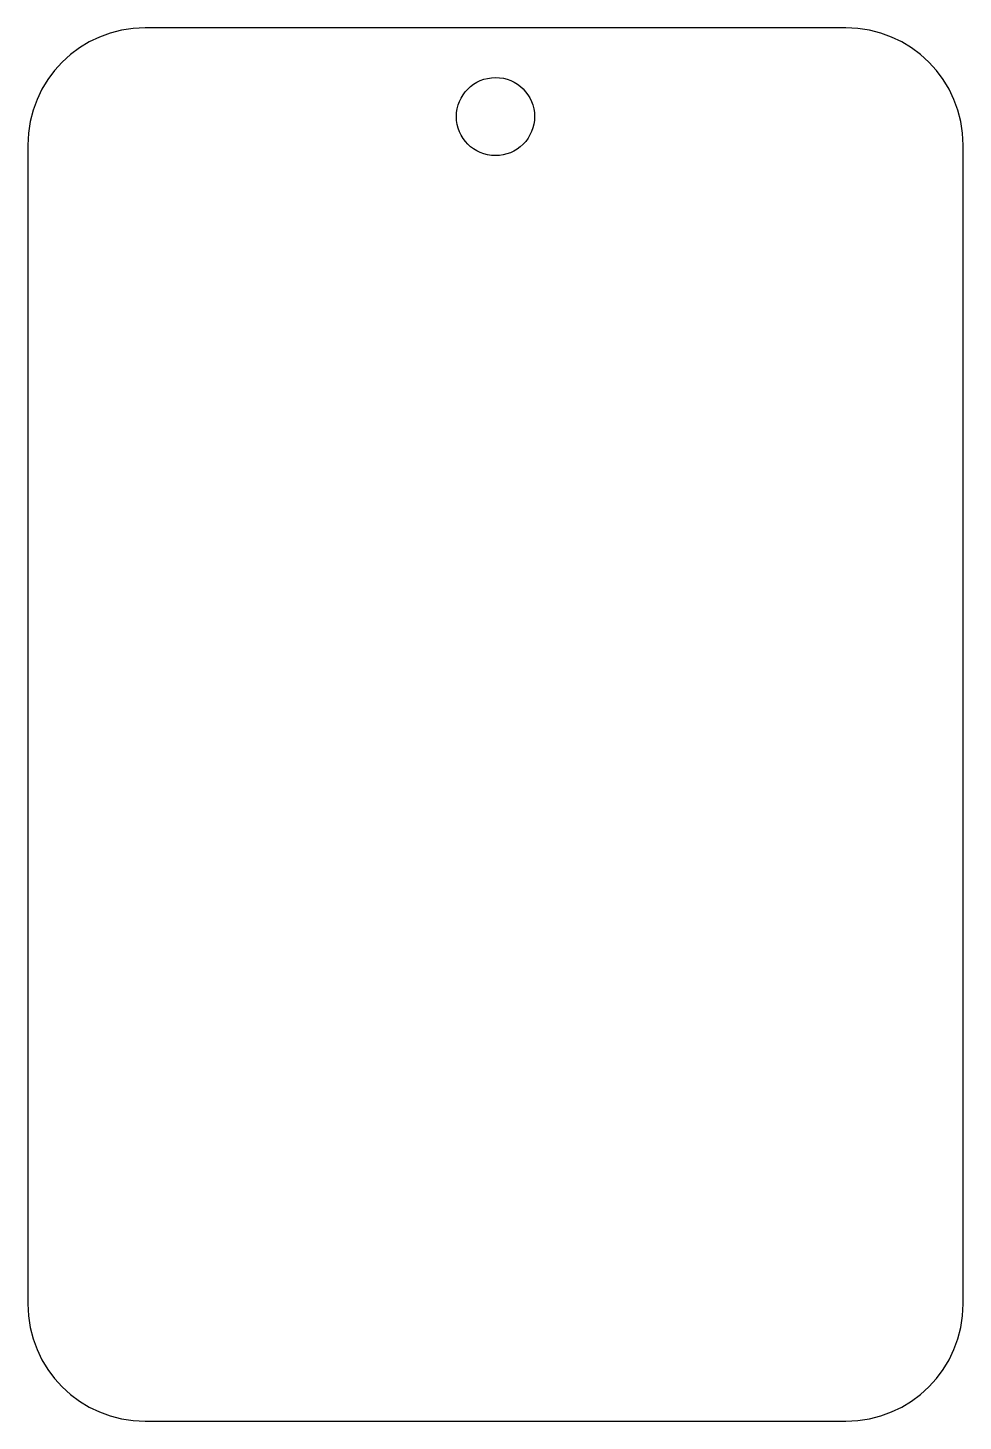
# Model space of a CAD drawing. Extents: x 41 to 161, y 41 to 220.
import ezdxf

# ---------------------------------------------------------------- set-up
doc = ezdxf.new("R2010")
doc.units = 0
doc.layers.add('Layer_1', color=7, linetype='CONTINUOUS')

msp = doc.modelspace()

# ---------------------------------------------------------------- linework, layer by layer
at = {"layer": 'Layer_1', "color": 7}
for points in [[(146.0055, 219.75174), (56.358259, 219.75174)], [(41.358659, 204.751621), (41.358659, 56.47024)], [(161.00562, 56.47024), (161.00562, 204.751621)], [(56.358259, 41.47013), (146.0055, 41.47013)]]:
    msp.add_lwpolyline(points, dxfattribs=at)
msp.add_lwpolyline([(101.16218, 213.39864)], close=True, dxfattribs=at)
for points in [[(56.358259, 219.75174), (48.048259, 219.75174), (41.358659, 213.06162), (41.358659, 204.751621)], [(161.00562, 204.751621), (161.00562, 213.06162), (154.31551, 219.75174), (146.0055, 219.75174)], [(96.182139, 208.39894), (96.182282, 211.152471), (98.408671, 213.387648), (101.16218, 213.39864)], [(101.16224, 213.39864), (101.168773, 213.398653), (101.175307, 213.398653), (101.18184, 213.39864)], [(101.18184, 213.39864), (103.943225, 213.39875), (106.181874, 211.160325), (106.18204, 208.39894)], [(101.18182, 203.398731), (98.420439, 203.398907), (96.182024, 205.637559), (96.182139, 208.39894)], [(106.18204, 208.39894), (106.182095, 207.072783), (105.655305, 205.800927), (104.71757, 204.863193)], [(104.71757, 204.863193), (103.779835, 203.92546), (102.507977, 203.398673), (101.18182, 203.398731)], [(41.358659, 56.47024), (41.358659, 48.16024), (48.048259, 41.47013), (56.358259, 41.47013)], [(146.0055, 41.47013), (154.31551, 41.47013), (161.00562, 48.16024), (161.00562, 56.47024)]]:
    msp.add_open_spline(points, degree=3, dxfattribs=at)

doc.saveas('drawing.dxf')
